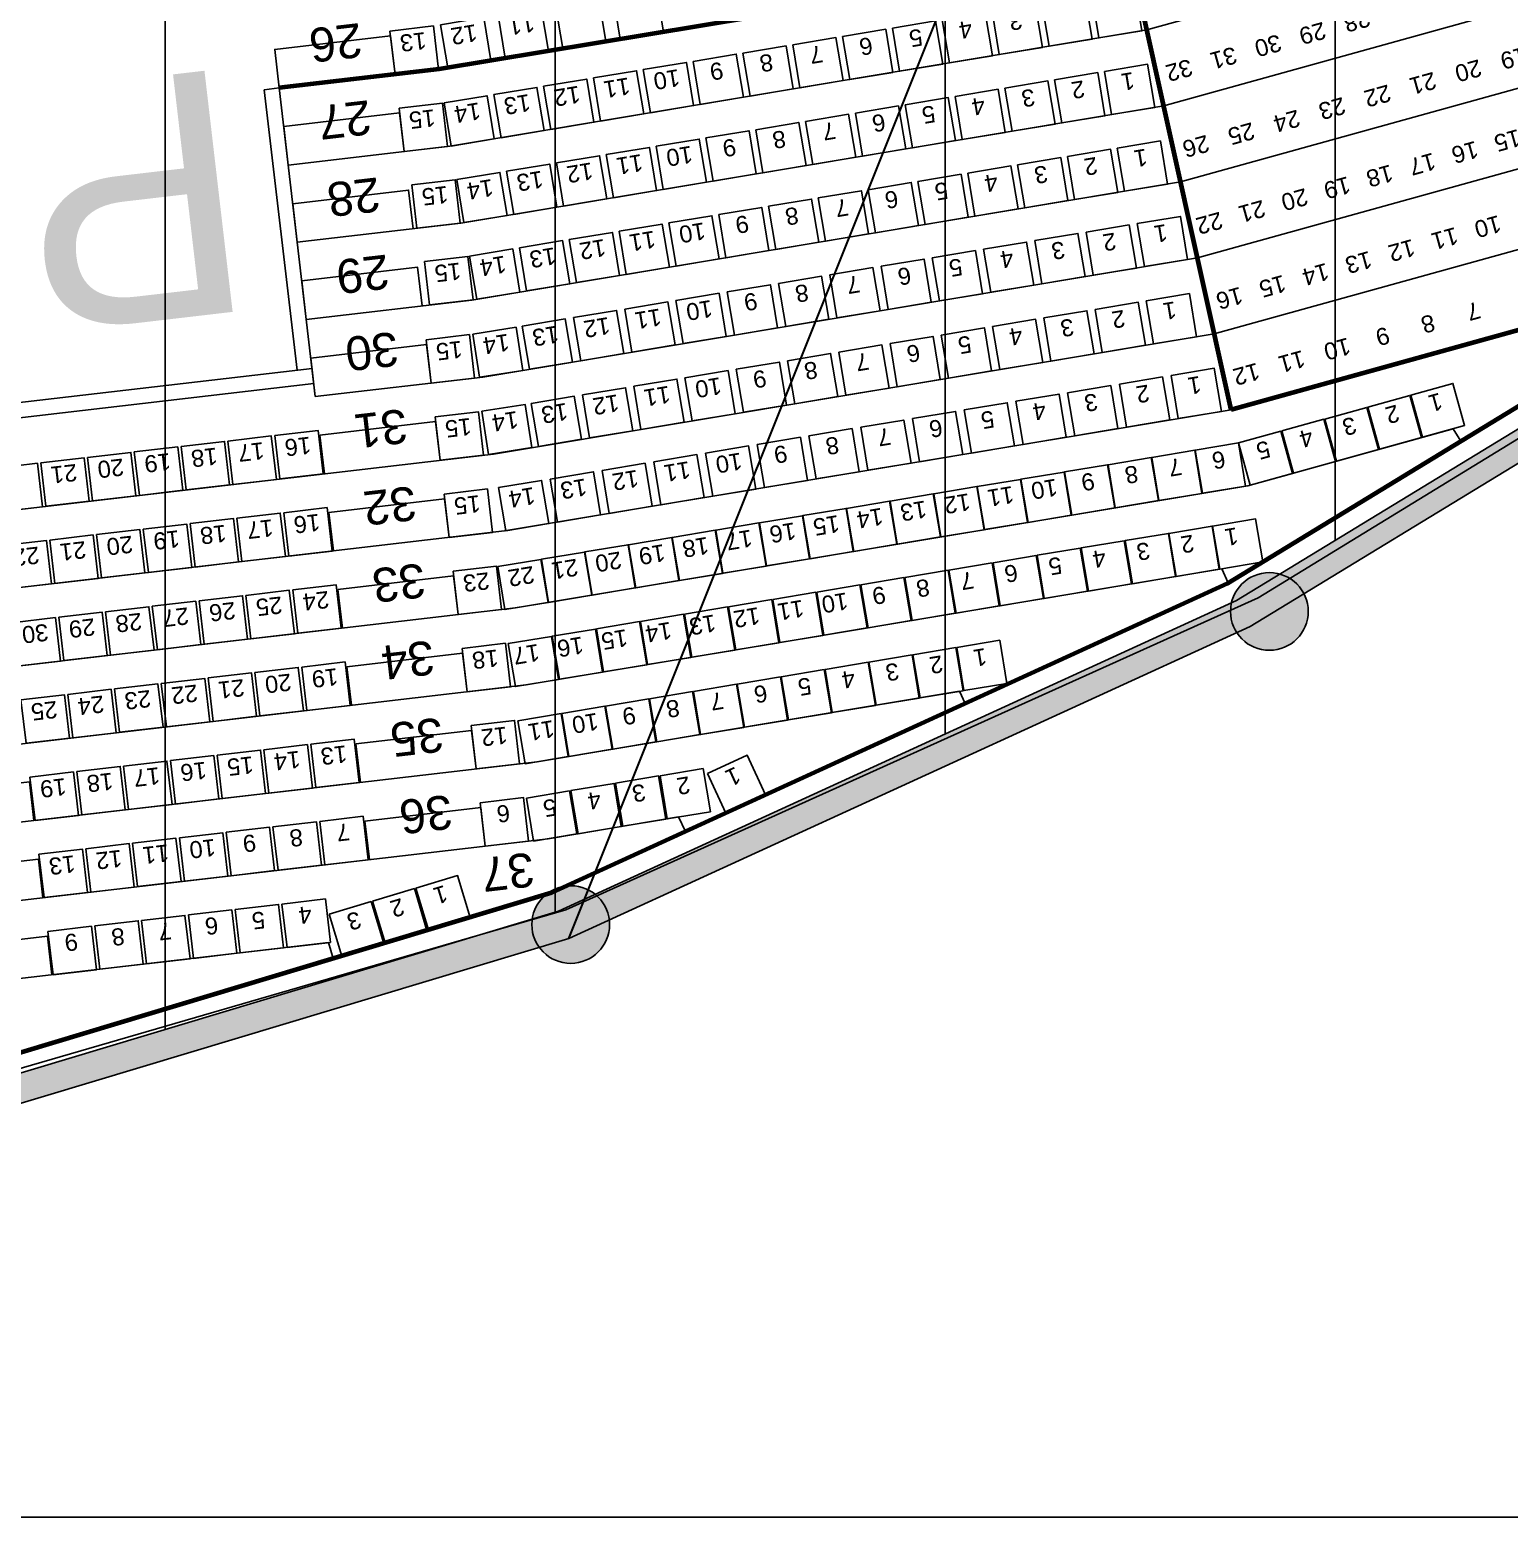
# Model space of a CAD drawing. Header units: millimetres. Extents: x -76108 to 202332, y 27411 to 140378.
# Drawn here: x 131409 to 146641, y 27411 to 42728 of the extents above; entities that cross this region are included whole.
import ezdxf
from ezdxf.enums import TextEntityAlignment as Align

# ---------------------------------------------------------------- set-up
doc = ezdxf.new("R2010")
doc.units = ezdxf.units.MM
doc.header["$LTSCALE"] = 100
doc.layers.get('0').update_dxf_attribs({"linetype": 'CONTINUOUS'})
for name, color, linetype in [('_insida yttervägg arena', 6, 'CONTINUOUS'), ('A-3312-EA-', 7, 'CONTINUOUS'), ('A-3312-FYLL', 7, 'CONTINUOUS'), ('A-3320-EA-', 3, 'CONTINUOUS'), ('A-3320-FYLL', 3, 'CONTINUOUS'), ('G-STOLAR_TELE_2', 3, 'CONTINUOUS'), ('LINOR_HÄNG', 40, 'CONTINUOUS'), ('N-RADER', 252, 'CONTINUOUS'), ('N-STOLNUMMER', 7, 'CONTINUOUS'), ('O-RADER', 252, 'CONTINUOUS'), ('O-RADNUMMER', 4, 'CONTINUOUS'), ('O-STOLAR', 1, 'CONTINUOUS'), ('O-STOLNUMMER', 7, 'CONTINUOUS'), ('O-TRAPPA', 254, 'CONTINUOUS'), ('P-RADER', 252, 'CONTINUOUS'), ('P-RADNUMMER', 4, 'CONTINUOUS'), ('P-STOLAR', 1, 'CONTINUOUS'), ('P-STOLNUMMER', 7, 'CONTINUOUS'), ('P-TRAPPA', 254, 'CONTINUOUS'), ('SEKTIONS_NR', 4, 'CONTINUOUS')]:
    doc.layers.add(name, color=color, linetype=linetype)
doc.layers.add('SEKTIONER', color=4, linetype='CONTINUOUS', lineweight=70)
doc.layers.add('SIDEDROP', color=7, linetype='CONTINUOUS', lineweight=30)
doc.styles.add('ARIAL', font='arial.ttf')

# ---------------------------------------------------------------- blocks, each defined once
blk = doc.blocks.new('*U36')
at = {"layer": 'G-STOLAR_TELE_2'}
blk.add_circle((0, 0), 400, dxfattribs=at)
blk = doc.blocks.new('*U37')
at = {"layer": 'G-STOLAR_TELE_2'}
blk.add_circle((0, 0), 400, dxfattribs=at)

msp = doc.modelspace()

# ---------------------------------------------------------------- hatches: boundary and pattern name
at = {"layer": 'A-3312-FYLL'}
msp.add_hatch(color=256, dxfattribs=at).paths.add_polyline_path([(129832.5, 31225.9), (136958.2, 33371), (143973.5, 36584.7), (150660, 40657.6), (157173.2, 45688.8), (161383.9, 49663.2), (161149.3, 49854.3), (157029.5, 45965.7), (150490.4, 40905.6), (143832.5, 36850.1), (136852, 33652.3), (129766.1, 31519.2), (122452.6, 30391.1), (118752.6, 30391.1), (115052.6, 30391.1), (107739.1, 31519.2), (100653.2, 33652.3), (93672.7, 36850.1), (87014.8, 40905.6), (80475.7, 45965.7), (76355.9, 49854.3), (76121.3, 49663.2), (80332, 45688.8), (86845.2, 40657.6), (93531.7, 36584.7), (100547, 33371), (107672.7, 31225.9), (115029.6, 30091.1), (118752.6, 30091.1), (122475.6, 30091.1)])
at = {"layer": 'A-3320-FYLL'}
for color, points in [(9, [(144571.5, 36738, 1), (143771.5, 36738, 1)]), (256, [(137378.7, 33514.5, 1), (136578.7, 33514.5, 1)])]:
    msp.add_hatch(color=color, dxfattribs=at).paths.add_polyline_path(points)

# ---------------------------------------------------------------- linework, layer by layer
at = {"color": 9}
msp.add_lwpolyline([(42980, 27411), (202332, 27411), (202332, 140378), (42980, 140378)], close=True, dxfattribs=at)
at = {"layer": '_insida yttervägg arena', "color": 9}
msp.add_lwpolyline([(150671.1, 40929), (144056.7, 36878.6), (136929.8, 33665.5), (129865.1, 31612.2), (122518.9, 30346.5), (115144.6, 30318.3), (107811.1, 31440.5), (100661.9, 33578.2), (93878.7, 36728.5), (87039.2, 40891.4), (80555.4, 45962.8), (76530.5, 49816.3), (77656.4, 50828.9), (74725.7, 54695.4)], dxfattribs=at)
at = {"layer": 'A-3312-EA-'}
for p, q in [((143832.5, 36850.1), (150490.4, 40905.6)), ((150660.7, 40658.1), (143973.5, 36584.7)), ((136852, 33652.3), (143832.5, 36850.1)), ((143973.5, 36584.7), (136958.2, 33371)), ((129766.1, 31519.2), (136852, 33652.3)), ((136958.2, 33371), (129832.5, 31225.9))]:
    msp.add_line(p, q, dxfattribs=at)
at = {"layer": 'LINOR_HÄNG'}
for p, q in [((132805.1, 135765.9), (132805.1, 32434.1)), ((136820.1, 134557.3), (136820.1, 33642.7)), ((140835.1, 132723), (140835.1, 35477)), ((144850.1, 130730.1), (144850.1, 37469.9))]:
    msp.add_line(p, q, dxfattribs=at)
at = {"layer": 'N-RADER'}
for p, q in [((149494.7, 44552.6), (142910.4, 42725.8)), ((149757.8, 43795.3), (143083.7, 41943.7)), ((150020.8, 43038.1), (143256.9, 41161.5)), ((150283.9, 42280.9), (143430.2, 40379.4)), ((150546.9, 41523.6), (143603.4, 39597.2)), ((143738.6, 37027), (150377.3, 41070.9)), ((148496.3, 40124.5), (143776.7, 38815.1))]:
    msp.add_line(p, q, dxfattribs=at)
at = {"layer": 'O-RADER'}
for p, q in [((142737.2, 43508), (135623.2, 42321.1)), ((135623.2, 42321.1), (133978.3, 42129))]:
    msp.add_line(p, q, dxfattribs=at)
at = {"layer": 'O-STOLAR'}
for points in [[(136822.6, 42977.4), (137266.4, 43051.4), (137340.5, 42607.6), (136896.6, 42533.5)], [(137414.4, 43076.1), (137858.3, 43150.2), (137932.3, 42706.3), (137488.5, 42632.3)], [(136230.8, 42878.6), (136674.6, 42952.7), (136748.7, 42508.8), (136304.8, 42434.8)], [(135118, 42715.1), (135564.9, 42767.3), (135617.1, 42320.4), (135170.2, 42268.2)], [(135638.9, 42779.9), (136082.8, 42854), (136156.9, 42410.1), (135713, 42336)]]:
    msp.add_lwpolyline(points, close=True, dxfattribs=at)
at = {"layer": 'O-TRAPPA'}
msp.add_lwpolyline([(135170.2, 42268.2), (135123.8, 42665.5), (133931.9, 42526.3), (133978.3, 42129)], dxfattribs=at)
at = {"layer": 'P-RADER'}
for p, q in [((142910.4, 42725.8), (135735.5, 41528.7)), ((143083.7, 41943.7), (135847.8, 40736.4)), ((135735.5, 41528.7), (134071.1, 41334.4)), ((135847.8, 40736.4), (134163.8, 40539.8)), ((135960.1, 39944.1), (134256.6, 39745.2)), ((136072.4, 39151.8), (134349.4, 38950.6)), ((136184.6, 38359.4), (129404.9, 37567.8)), ((136296.9, 37567.1), (129475.9, 36770.7)), ((136781.2, 33839.9), (143738.6, 37027)), ((136409.2, 36774.8), (129546.9, 35973.5)), ((136521.5, 35982.5), (129617.8, 35176.4)), ((140982.6, 35915.7), (136633.8, 35190.1)), ((136633.8, 35190.1), (129688.8, 34379.2)), ((138089.9, 34622), (138159, 34471.1)), ((129721.8, 31714.8), (136781.2, 33839.9)), ((134483.6, 33328.2), (129830.7, 32784.9)), ((134483.6, 33328.2), (134533.2, 33163.2))]:
    msp.add_line(p, q, dxfattribs=at)
at = {"layer": 'P-RADER', "color": 9}
for p, q in [((143256.9, 41161.5), (135960.1, 39944.1)), ((143430.2, 40379.4), (136072.4, 39151.8)), ((143603.4, 39597.2), (136184.6, 38359.4)), ((143776.7, 38815.1), (136296.9, 37567.1)), ((146064.5, 38619.6), (143949.9, 38032.9)), ((146064.5, 38619.6), (146142.6, 38491.4)), ((143949.9, 38032.9), (136409.2, 36774.8)), ((143680.9, 37177), (136521.5, 35982.5)), ((143680.9, 37177), (143747.7, 37031.2)), ((140982.6, 35915.7), (141039.9, 35790.8)), ((138089.9, 34622), (136746.1, 34397.8)), ((136746.1, 34397.8), (129759.8, 33582.1))]:
    msp.add_line(p, q, dxfattribs=at)
at = {"layer": 'P-STOLAR'}
for points in [[(141829.1, 43001.6), (142272.9, 43075.7), (142347, 42631.8), (141903.1, 42557.8)], [(142342, 43087.2), (142785.8, 43161.3), (142859.9, 42717.4), (142416, 42643.3)], [(140803.3, 42830.5), (141247.1, 42904.5), (141321.2, 42460.7), (140877.3, 42386.6)], [(141316.2, 42916), (141760, 42990.1), (141834.1, 42546.2), (141390.2, 42472.2)], [(140290.3, 42744.9), (140734.2, 42819), (140808.3, 42375.1), (140364.4, 42301)], [(139264.5, 42573.7), (139708.4, 42647.8), (139782.4, 42203.9), (139338.6, 42129.9)], [(139777.4, 42659.3), (140221.3, 42733.4), (140295.4, 42289.5), (139851.5, 42215.5)], [(138238.7, 42402.6), (138682.6, 42476.7), (138756.6, 42032.8), (138312.8, 41958.7)], [(138751.6, 42488.2), (139195.5, 42562.2), (139269.5, 42118.4), (138825.7, 42044.3)], [(137212.9, 42231.4), (137656.7, 42305.5), (137730.8, 41861.6), (137286.9, 41787.6)], [(137725.8, 42317), (138169.7, 42391.1), (138243.7, 41947.2), (137799.8, 41873.2)], [(141960.7, 42212.5), (142404.6, 42286.6), (142478.6, 41842.7), (142034.8, 41768.7)], [(142473.6, 42298.1), (142917.5, 42372.2), (142991.6, 41928.3), (142547.7, 41854.2)], [(136187.1, 42060.3), (136630.9, 42134.4), (136705, 41690.5), (136261.1, 41616.4)], [(136700, 42145.9), (137143.8, 42219.9), (137217.9, 41776.1), (136774, 41702)], [(141447.8, 42127), (141891.7, 42201), (141965.7, 41757.1), (141521.9, 41683.1)], [(135210.8, 41920.5), (135657.7, 41972.7), (135709.9, 41525.7), (135263, 41473.6)], [(135674.1, 41974.7), (136118, 42048.8), (136192.1, 41604.9), (135748.2, 41530.9)], [(140422, 41955.8), (140865.9, 42029.9), (140939.9, 41586), (140496.1, 41511.9)], [(140934.9, 42041.4), (141378.8, 42115.4), (141452.8, 41671.6), (141009, 41597.5)], [(139396.2, 41784.7), (139840, 41858.7), (139914.1, 41414.8), (139470.2, 41340.8)], [(139909.1, 41870.2), (140352.9, 41944.3), (140427, 41500.4), (139983.1, 41426.4)], [(138370.4, 41613.5), (138814.2, 41687.6), (138888.3, 41243.7), (138444.4, 41169.6)], [(138883.3, 41699.1), (139327.1, 41773.1), (139401.2, 41329.3), (138957.3, 41255.2)], [(137344.5, 41442.4), (137788.4, 41516.4), (137862.5, 41072.5), (137418.6, 40998.5)], [(137857.4, 41527.9), (138301.3, 41602), (138375.4, 41158.1), (137931.5, 41084.1)], [(142605.3, 41509), (143049.2, 41583.1), (143123.2, 41139.2), (142679.3, 41065.1)], [(136831.6, 41356.8), (137275.5, 41430.8), (137349.5, 40987), (136905.7, 40912.9)], [(141579.5, 41337.9), (142023.3, 41411.9), (142097.4, 40968.1), (141653.5, 40894)], [(142092.4, 41423.4), (142536.2, 41497.5), (142610.3, 41053.6), (142166.4, 40979.6)], [(135805.8, 41185.6), (136249.7, 41259.7), (136323.7, 40815.8), (135879.9, 40741.8)], [(136318.7, 41271.2), (136762.6, 41345.3), (136836.6, 40901.4), (136392.8, 40827.3)], [(140553.6, 41166.7), (140997.5, 41240.8), (141071.6, 40796.9), (140627.7, 40722.8)], [(141066.6, 41252.3), (141510.4, 41326.3), (141584.5, 40882.5), (141140.6, 40808.4)], [(135342.4, 41131.4), (135789.4, 41183.6), (135841.6, 40736.7), (135394.6, 40684.5)], [(139527.8, 40995.6), (139971.7, 41069.6), (140045.7, 40625.8), (139601.9, 40551.7)], [(140040.7, 41081.1), (140484.6, 41155.2), (140558.7, 40711.3), (140114.8, 40637.3)], [(138502, 40824.4), (138945.9, 40898.5), (139019.9, 40454.6), (138576.1, 40380.5)], [(139014.9, 40910), (139458.8, 40984), (139532.8, 40540.2), (139089, 40466.1)], [(137989.1, 40738.8), (138433, 40812.9), (138507, 40369), (138063.2, 40295)], [(136963.3, 40567.7), (137407.1, 40641.7), (137481.2, 40197.9), (137037.3, 40123.8)], [(137476.2, 40653.3), (137920.1, 40727.3), (137994.1, 40283.5), (137550.2, 40209.4)], [(141756.4, 40556.3), (142200.2, 40630.4), (142274.3, 40186.5), (141830.4, 40112.5)], [(142284.1, 40644.4), (142727.9, 40718.4), (142802, 40274.6), (142358.1, 40200.5)], [(135937.5, 40396.5), (136381.3, 40470.6), (136455.4, 40026.7), (136011.5, 39952.7)], [(136450.4, 40482.1), (136894.2, 40556.2), (136968.3, 40112.3), (136524.4, 40038.2)], [(140701, 40380.2), (141144.8, 40454.3), (141218.9, 40010.4), (140775, 39936.4)], [(141228.7, 40468.3), (141672.5, 40542.3), (141746.6, 40098.5), (141302.7, 40024.4)], [(135474.1, 40342.3), (135921, 40394.5), (135973.2, 39947.6), (135526.3, 39895.4)], [(140173.3, 40292.2), (140617.1, 40366.2), (140691.2, 39922.4), (140247.3, 39848.3)], [(139117.8, 40116.1), (139561.7, 40190.2), (139635.8, 39746.3), (139191.9, 39672.2)], [(139645.5, 40204.1), (140089.4, 40278.2), (140163.5, 39834.3), (139719.6, 39760.3)], [(138062.4, 39940), (138506.3, 40014.1), (138580.3, 39570.2), (138136.5, 39496.1)], [(138590.1, 40028.1), (139034, 40102.1), (139108.1, 39658.2), (138664.2, 39584.2)], [(137007, 39763.9), (137450.9, 39838), (137524.9, 39394.1), (137081.1, 39320.1)], [(137534.7, 39852), (137978.6, 39926), (138052.6, 39482.2), (137608.8, 39408.1)], [(141849, 39760.7), (142292.9, 39834.8), (142366.9, 39390.9), (141923, 39316.8)], [(142376.7, 39848.8), (142820.6, 39922.8), (142894.6, 39478.9), (142450.7, 39404.9)], [(136479.3, 39675.9), (136923.2, 39749.9), (136997.2, 39306.1), (136553.4, 39232)], [(141321.3, 39672.7), (141765.1, 39746.7), (141839.2, 39302.9), (141395.3, 39228.8)], [(135489.1, 39536.7), (135936.1, 39588.9), (135988.3, 39141.9), (135541.3, 39089.8)], [(135970.9, 39594.9), (136415.4, 39665.2), (136485.7, 39220.7), (136041.2, 39150.4)], [(140265.9, 39496.6), (140709.7, 39570.6), (140783.8, 39126.8), (140339.9, 39052.7)], [(140793.6, 39584.6), (141237.4, 39658.7), (141311.5, 39214.8), (140867.6, 39140.8)], [(139210.5, 39320.5), (139654.3, 39394.5), (139728.4, 38950.7), (139284.5, 38876.6)], [(139738.2, 39408.5), (140182, 39482.6), (140256.1, 39038.7), (139812.2, 38964.7)], [(138155, 39144.4), (138598.9, 39218.5), (138673, 38774.6), (138229.1, 38700.5)], [(138682.8, 39232.5), (139126.6, 39306.5), (139200.7, 38862.6), (138756.8, 38788.6)], [(137627.3, 39056.4), (138071.2, 39130.4), (138145.3, 38686.6), (137701.4, 38612.5)], [(142094.6, 38990.6), (142538.5, 39064.7), (142612.5, 38620.8), (142168.6, 38546.8)], [(142627.2, 39079.5), (143071.1, 39153.6), (143145.1, 38709.7), (142701.3, 38635.6)], [(136571.9, 38880.3), (137015.8, 38954.3), (137089.9, 38510.5), (136646, 38436.4)], [(137099.6, 38968.3), (137543.5, 39042.4), (137617.6, 38598.5), (137173.7, 38524.5)], [(141562, 38901.8), (142005.8, 38975.8), (142079.9, 38532), (141636, 38457.9)], [(135581.9, 38742.1), (136028.9, 38794.3), (136081, 38347.3), (135634.1, 38295.2)], [(136063.5, 38799.3), (136508, 38869.6), (136578.3, 38425.1), (136133.8, 38354.8)], [(140496.7, 38724), (140940.5, 38798.1), (141014.6, 38354.2), (140570.7, 38280.2)], [(141029.3, 38812.9), (141473.2, 38887), (141547.2, 38443.1), (141103.4, 38369)], [(133930.8, 38549.3), (134377.7, 38601.5), (134429.9, 38154.6), (133983, 38102.4)], [(139431.4, 38546.3), (139875.3, 38620.4), (139949.3, 38176.5), (139505.5, 38102.4)], [(139964, 38635.2), (140407.9, 38709.2), (140482, 38265.4), (140038.1, 38191.3)], [(132967.3, 38436.8), (133414.3, 38489), (133466.5, 38042.1), (133019.5, 37989.9)], [(133449.1, 38493.1), (133896, 38545.3), (133948.2, 38098.3), (133501.2, 38046.1)], [(138898.8, 38457.4), (139342.6, 38531.5), (139416.7, 38087.6), (138972.8, 38013.6)], [(131522.1, 38268.1), (131969.1, 38320.3), (132021.3, 37873.3), (131574.3, 37821.1)], [(132003.9, 38324.3), (132450.8, 38376.5), (132503, 37929.6), (132056.1, 37877.4)], [(132485.6, 38380.6), (132932.6, 38432.8), (132984.8, 37985.8), (132537.8, 37933.6)], [(137833.5, 38279.7), (138277.4, 38353.8), (138351.4, 37909.9), (137907.5, 37835.8)], [(138366.1, 38368.6), (138810, 38442.6), (138884, 37998.8), (138440.2, 37924.7)], [(142511, 38249), (142954.9, 38323.1), (143028.9, 37879.2), (142585.1, 37805.2)], [(142959.8, 38323.9), (143403.7, 38398), (143477.7, 37954.1), (143033.9, 37880.1)], [(131040.4, 38211.8), (131487.4, 38264), (131539.6, 37817.1), (131092.6, 37764.9)], [(136768.2, 38102), (137212.1, 38176), (137286.1, 37732.2), (136842.3, 37658.1)], [(137300.9, 38190.8), (137744.7, 38264.9), (137818.8, 37821), (137374.9, 37747)], [(141613.4, 38099.3), (142057.3, 38173.3), (142131.3, 37729.5), (141687.5, 37655.4)], [(142062.2, 38174.2), (142506.1, 38248.2), (142580.1, 37804.4), (142136.3, 37730.3)], [(135674.7, 37947.5), (136121.6, 37999.7), (136173.8, 37552.7), (135726.9, 37500.6)], [(136235.6, 38013.1), (136679.4, 38087.2), (136753.5, 37643.3), (136309.6, 37569.2)], [(140715.8, 37949.5), (141159.7, 38023.6), (141233.7, 37579.7), (140789.9, 37505.7)], [(141164.6, 38024.4), (141608.5, 38098.5), (141682.5, 37654.6), (141238.7, 37580.5)], [(139818.2, 37799.8), (140262.1, 37873.8), (140336.1, 37430), (139892.3, 37355.9)], [(140267, 37874.7), (140710.9, 37948.7), (140784.9, 37504.8), (140341.1, 37430.8)], [(133060.1, 37642.2), (133507.1, 37694.4), (133559.3, 37247.5), (133112.3, 37195.3)], [(133541.8, 37698.5), (133988.8, 37750.7), (134041, 37303.7), (133594, 37251.5)], [(134023.6, 37754.7), (134470.5, 37806.9), (134522.7, 37359.9), (134075.8, 37307.8)], [(138920.6, 37650), (139364.5, 37724.1), (139438.5, 37280.2), (138994.7, 37206.2)], [(139369.4, 37724.9), (139813.3, 37799), (139887.3, 37355.1), (139443.5, 37281)], [(132096.7, 37529.7), (132543.6, 37581.9), (132595.8, 37135), (132148.8, 37082.8)], [(132578.4, 37586), (133025.3, 37638.2), (133077.5, 37191.2), (132630.6, 37139)], [(138023, 37500.3), (138466.9, 37574.3), (138541, 37130.5), (138097.1, 37056.4)], [(138471.8, 37575.1), (138915.7, 37649.2), (138989.8, 37205.3), (138545.9, 37131.3)], [(142687.7, 37467.5), (143131.6, 37541.5), (143205.6, 37097.7), (142761.8, 37023.6)], [(143137.4, 37542.5), (143581.2, 37616.5), (143655.3, 37172.7), (143211.4, 37098.6)], [(131133.2, 37417.2), (131580.2, 37469.4), (131632.4, 37022.5), (131185.4, 36970.3)], [(131614.9, 37473.5), (132061.9, 37525.7), (132114.1, 37078.7), (131667.1, 37026.5)], [(137125.4, 37350.5), (137569.3, 37424.6), (137643.4, 36980.7), (137199.5, 36906.6)], [(137574.2, 37425.4), (138018.1, 37499.4), (138092.2, 37055.6), (137648.3, 36981.5)], [(141780.3, 37316.1), (142224.1, 37390.1), (142298.2, 36946.3), (141854.3, 36872.2)], [(142234, 37391.8), (142677.8, 37465.8), (142751.9, 37022), (142308, 36947.9)], [(136227.8, 37200.8), (136671.7, 37274.8), (136745.8, 36830.9), (136301.9, 36756.9)], [(136676.6, 37275.6), (137120.5, 37349.7), (137194.6, 36905.8), (136750.7, 36831.8)], [(140872.8, 37164.7), (141316.7, 37238.7), (141390.7, 36794.9), (140946.9, 36720.8)], [(141326.5, 37240.4), (141770.4, 37314.4), (141844.4, 36870.6), (141400.6, 36796.5)], [(135767.5, 37152.9), (136214.4, 37205.1), (136266.6, 36758.1), (135819.6, 36706)], [(139965.3, 37013.3), (140409.2, 37087.3), (140483.3, 36643.5), (140039.4, 36569.4)], [(140419.1, 37089), (140862.9, 37163), (140937, 36719.2), (140493.1, 36645.1)], [(133634.6, 36903.9), (134081.6, 36956.1), (134133.8, 36509.1), (133686.8, 36456.9)], [(134116.3, 36960.1), (134563.3, 37012.3), (134615.5, 36565.3), (134168.5, 36513.2)], [(139057.9, 36861.9), (139501.8, 36935.9), (139575.8, 36492.1), (139131.9, 36418)], [(139511.6, 36937.6), (139955.5, 37011.6), (140029.5, 36567.8), (139585.7, 36493.7)], [(132189.4, 36735.1), (132636.4, 36787.3), (132688.6, 36340.4), (132241.6, 36288.2)], [(132671.2, 36791.4), (133118.1, 36843.6), (133170.3, 36396.6), (132723.4, 36344.4)], [(133152.9, 36847.6), (133599.9, 36899.8), (133652, 36452.9), (133205.1, 36400.7)], [(138150.4, 36710.5), (138594.3, 36784.5), (138668.3, 36340.7), (138224.5, 36266.6)], [(138604.2, 36786.2), (139048, 36860.2), (139122.1, 36416.4), (138678.2, 36342.3)], [(131226, 36622.6), (131672.9, 36674.8), (131725.1, 36227.9), (131278.2, 36175.7)], [(131707.7, 36678.9), (132154.7, 36731.1), (132206.9, 36284.1), (131759.9, 36231.9)], [(137243, 36559.1), (137686.8, 36633.1), (137760.9, 36189.3), (137317, 36115.2)], [(137696.7, 36634.8), (138140.6, 36708.8), (138214.6, 36265), (137770.8, 36190.9)], [(136335.5, 36407.7), (136779.4, 36481.7), (136853.4, 36037.8), (136409.6, 35963.8)], [(136789.2, 36483.4), (137233.1, 36557.4), (137307.2, 36113.5), (136863.3, 36039.5)], [(135860.2, 36358.3), (136307.2, 36410.5), (136359.4, 35963.5), (135912.4, 35911.3)], [(140500.5, 36291.5), (140944.4, 36365.6), (141018.4, 35921.7), (140574.6, 35847.6)], [(140952.3, 36366.9), (141396.1, 36440.9), (141470.2, 35997.1), (141026.3, 35923)], [(133727.4, 36109.3), (134174.4, 36161.5), (134226.6, 35714.5), (133779.6, 35662.3)], [(134209.1, 36165.5), (134656.1, 36217.7), (134708.3, 35770.7), (134261.3, 35718.6)], [(139597, 36140.8), (140040.9, 36214.8), (140114.9, 35770.9), (139671.1, 35696.9)], [(140048.8, 36216.1), (140492.6, 36290.2), (140566.7, 35846.3), (140122.8, 35772.3)], [(132763.9, 35996.8), (133210.9, 36049), (133263.1, 35602), (132816.1, 35549.8)], [(133245.7, 36053), (133692.6, 36105.2), (133744.8, 35658.2), (133297.9, 35606.1)], [(138693.5, 35990), (139137.4, 36064.1), (139211.4, 35620.2), (138767.6, 35546.1)], [(139145.3, 36065.4), (139589.1, 36139.4), (139663.2, 35695.6), (139219.3, 35621.5)], [(131318.8, 35828), (131765.7, 35880.2), (131817.9, 35433.3), (131371, 35381.1)], [(131800.5, 35884.3), (132247.5, 35936.5), (132299.6, 35489.5), (131852.7, 35437.3)], [(132282.2, 35940.5), (132729.2, 35992.7), (132781.4, 35545.8), (132334.4, 35493.6)], [(137790, 35839.3), (138233.9, 35913.3), (138307.9, 35469.5), (137864, 35395.4)], [(138241.7, 35914.6), (138685.6, 35988.7), (138759.7, 35544.8), (138315.8, 35470.8)], [(136886.5, 35688.5), (137330.3, 35762.6), (137404.4, 35318.7), (136960.5, 35244.7)], [(137338.2, 35763.9), (137782.1, 35837.9), (137856.2, 35394.1), (137412.3, 35320)], [(135953, 35563.7), (136400, 35615.9), (136452.2, 35168.9), (136005.2, 35116.7)], [(136434.7, 35613.2), (136878.6, 35687.2), (136952.6, 35243.3), (136508.8, 35169.3)], [(134301.9, 35370.9), (134748.9, 35423.1), (134801.1, 34976.1), (134354.1, 34924)], [(132856.7, 35202.2), (133303.7, 35254.4), (133355.9, 34807.4), (132908.9, 34755.2)], [(133338.5, 35258.4), (133785.4, 35310.6), (133837.6, 34863.6), (133390.6, 34811.5)], [(133820.2, 35314.7), (134267.1, 35366.9), (134319.3, 34919.9), (133872.4, 34867.7)], [(138387.7, 35070.8), (138796.9, 35258.2), (138984.3, 34849.1), (138575.2, 34661.7)], [(131411.5, 35033.4), (131858.5, 35085.6), (131910.7, 34638.7), (131463.7, 34586.5)], [(131893.3, 35089.7), (132340.2, 35141.9), (132392.4, 34694.9), (131945.5, 34642.7)], [(132375, 35145.9), (132822, 35198.1), (132874.2, 34751.1), (132427.2, 34699)], [(137898.1, 35046.3), (138342, 35120.3), (138416.1, 34676.4), (137972.2, 34602.4)], [(136980.8, 34893.2), (137424.7, 34967.3), (137498.7, 34523.4), (137054.9, 34449.3)], [(137439.5, 34969.7), (137883.3, 35043.8), (137957.4, 34599.9), (137513.5, 34525.9)], [(136045.8, 34769.1), (136492.8, 34821.3), (136545, 34374.3), (136098, 34322.1)], [(134394.7, 34576.3), (134841.7, 34628.5), (134893.8, 34181.5), (134446.9, 34129.4)], [(133431.2, 34463.8), (133878.2, 34516), (133930.4, 34069), (133483.4, 34016.9)], [(133913, 34520.1), (134359.9, 34572.3), (134412.1, 34125.3), (133965.2, 34073.1)], [(131986.1, 34295.1), (132433, 34347.3), (132485.2, 33900.3), (132038.2, 33848.1)], [(132467.8, 34351.3), (132914.7, 34403.5), (132966.9, 33956.5), (132520, 33904.4)], [(132949.5, 34407.6), (133396.5, 34459.8), (133448.7, 34012.8), (133001.7, 33960.6)], [(131504.3, 34238.8), (131951.3, 34291), (132003.5, 33844), (131556.5, 33791.9)], [(135383.7, 33889.1), (135814.6, 34018.8), (135944.3, 33587.9), (135513.4, 33458.2)], [(134938.4, 33755.1), (135369.3, 33884.8), (135499, 33453.9), (135068.1, 33324.2)], [(133524, 33669.2), (133971, 33721.4), (134023.2, 33274.4), (133576.2, 33222.3)], [(134005.7, 33725.5), (134452.7, 33777.7), (134504.9, 33330.7), (134057.9, 33278.5)], [(134493.2, 33621), (134924.1, 33750.8), (135053.8, 33319.9), (134622.9, 33190.1)], [(132078.8, 33500.5), (132525.8, 33552.7), (132578, 33105.7), (132131, 33053.5)], [(132560.6, 33556.7), (133007.5, 33608.9), (133059.7, 33161.9), (132612.8, 33109.8)], [(133042.3, 33613), (133489.3, 33665.2), (133541.4, 33218.2), (133094.5, 33166)], [(131597.1, 33444.2), (132044.1, 33496.4), (132096.3, 33049.4), (131649.3, 32997.3)]]:
    msp.add_lwpolyline(points, close=True, dxfattribs=at)
at = {"layer": 'P-STOLAR', "color": 9}
for points in [[(142811.8, 40732.4), (143255.6, 40806.5), (143329.7, 40362.6), (142885.8, 40288.5)], [(142904.4, 39936.8), (143348.3, 40010.9), (143422.3, 39567), (142978.5, 39492.9)], [(143159.9, 39168.4), (143603.7, 39242.4), (143677.8, 38798.6), (143233.9, 38724.5)], [(145628, 38965.5), (146061.6, 39085.8), (146181.9, 38652.2), (145748.3, 38531.9)], [(145184.8, 38842.5), (145618.4, 38962.8), (145738.7, 38529.2), (145305.1, 38408.9)], [(144741.5, 38719.5), (145175.1, 38839.8), (145295.4, 38406.2), (144861.8, 38285.9)], [(144298.2, 38596.5), (144731.9, 38716.8), (144852.2, 38283.2), (144418.6, 38162.9)], [(143408.6, 38398.8), (143852.5, 38472.9), (143926.5, 38029), (143482.6, 37954.9)], [(143855, 38473.6), (144288.6, 38593.9), (144408.9, 38160.2), (143975.3, 38039.9)], [(143585.8, 37617.3), (144029.7, 37691.4), (144103.7, 37247.5), (143659.9, 37173.4)], [(136522.2, 34816.7), (136966, 34890.7), (137040.1, 34446.9), (136596.2, 34372.8)]]:
    msp.add_lwpolyline(points, close=True, dxfattribs=at)
at = {"layer": 'P-TRAPPA'}
for p, q in [((133978.3, 42129), (133824.3, 42111)), ((134349.4, 38950.6), (133978.3, 42129)), ((134161.7, 39221.8), (133824.3, 42111)), ((134315.6, 39239.8), (130953.8, 38847.3)), ((134333.6, 39085.8), (130971.8, 38693.3))]:
    msp.add_line(p, q, dxfattribs=at)
for points in [[(135263, 41473.6), (135216.6, 41870.9), (134024.7, 41731.7), (134071.1, 41334.4)], [(135355.7, 40679), (135309.3, 41076.3), (134117.4, 40937.1), (134163.8, 40539.8)], [(135448.5, 39884.4), (135402.1, 40281.7), (134210.2, 40142.5), (134256.6, 39745.2)], [(135541.3, 39089.8), (135494.9, 39487.1), (134303, 39347.9), (134349.4, 38950.6)], [(135634.1, 38295.2), (135587.7, 38692.5), (134395.8, 38553.3), (134442.2, 38156)], [(135726.9, 37500.6), (135680.5, 37897.9), (134488.6, 37758.7), (134535, 37361.4)], [(135819.6, 36706), (135773.3, 37103.3), (134581.4, 36964.1), (134627.7, 36566.8)], [(135912.4, 35911.3), (135866, 36308.6), (134674.1, 36169.5), (134720.5, 35772.2)], [(136005.2, 35116.7), (135958.8, 35514), (134766.9, 35374.9), (134813.3, 34977.6)], [(131451.5, 34585), (131405.1, 34982.3), (130213.2, 34843.2), (130259.6, 34445.9)], [(136098, 34322.1), (136051.6, 34719.4), (134859.7, 34580.3), (134906.1, 34183)], [(131544.3, 33790.4), (131497.9, 34187.7), (130306, 34048.6), (130352.4, 33651.3)], [(131637, 32995.8), (131590.7, 33393.1), (130398.8, 33254), (130445.1, 32856.7)]]:
    msp.add_lwpolyline(points, dxfattribs=at)
at = {"layer": 'SEKTIONER'}
for p, q in [((143776.7, 38815.1), (139007.2, 60348.2)), ((142737.2, 43508), (135623.2, 42321.1)), ((135623.2, 42321.1), (133978.3, 42129)), ((149097.3, 40291.2), (143776.7, 38815.1))]:
    msp.add_line(p, q, dxfattribs=at)
msp.add_lwpolyline([(160992.9, 49981.7), (156933.6, 46150.2), (150377.3, 41070.9), (143738.6, 37027), (136781.2, 33839.9), (129721.8, 31714.8), (122531, 30605.5)], dxfattribs=at)
at = {"layer": 'SIDEDROP'}
msp.add_line((136958.2, 33371), (167356.8, 109336.2), dxfattribs=at)

# ---------------------------------------------------------------- block references
at = {"layer": 'A-3320-EA-', "color": 9}
msp.add_blockref('*U37', (144171.5, 36738), dxfattribs=at)
at = {"layer": 'A-3320-EA-'}
msp.add_blockref('*U36', (136978.7, 33514.5), dxfattribs=at)

# ---------------------------------------------------------------- texts
at = {"layer": 'N-STOLNUMMER', "color": 9, "style": 'ARIAL'}
for s, p in [('28', (145036.4, 42952.4)), ('29', (144578.7, 42825.4)), ('30', (144121, 42698.5)), ('31', (143663.3, 42571.5)), ('32', (143205.6, 42444.5)), ('22', (145248.2, 42181)), ('23', (144780.9, 42051.3)), ('24', (144313.5, 41921.7)), ('25', (143846.2, 41792)), ('26', (143378.8, 41662.3)), ('17', (145709.6, 41478.8)), ('19', (144832.7, 41235.5)), ('18', (145271.1, 41357.1)), ('20', (144394.3, 41113.8)), ('21', (143955.8, 40992.2)), ('22', (143517.4, 40870.6)), ('11', (145940.6, 40712.6)), ('13', (145054.1, 40466.7)), ('12', (145497.4, 40589.7)), ('14', (144610.9, 40343.7)), ('15', (144167.6, 40220.7)), ('16', (143724.3, 40097.8)), ('7', (146235.3, 39964.2)), ('8', (145767.9, 39834.5)), ('10', (144833.3, 39575.2)), ('9', (145300.6, 39704.9)), ('11', (144365.9, 39445.5)), ('12', (143898.6, 39315.9))]:
    msp.add_text(s, height=175, rotation=195.50621, dxfattribs=at).set_placement(p, align=Align.BOTTOM_CENTER)
at = {"layer": 'N-STOLNUMMER', "style": 'ARIAL'}
for s, p in [('19', (146650.3, 42570)), ('21', (145715.6, 42310.6)), ('20', (146182.9, 42440.3)), ('15', (146586.5, 41722)), ('16', (146148, 41600.4)), ('10', (146383.9, 40835.6))]:
    msp.add_text(s, height=175, rotation=195.50621, dxfattribs=at).set_placement(p, align=Align.BOTTOM_CENTER)
at = {"layer": 'O-RADNUMMER', "style": 'ARIAL'}
msp.add_text('26', height=350, rotation=186.65999, dxfattribs=at).set_placement((134809.8, 42798.5))
at = {"layer": 'O-STOLNUMMER', "style": 'ARIAL'}
for s, rotation, p in [('12', 189.47212, (135857.6, 42816.4)), ('11', 189.47212, (136449.4, 42915.1)), ('13', 186.65999, (135341.5, 42741.2))]:
    msp.add_text(s, height=175, rotation=rotation, dxfattribs=at).set_placement(p, align=Align.BOTTOM_CENTER)
at = {"layer": 'P-RADNUMMER', "style": 'ARIAL'}
for s, p in [('27', (134902.6, 42003.9)), ('28', (134995.3, 41209.3)), ('29', (135088.1, 40414.7)), ('30', (135180.9, 39620.1)), ('31', (135273.7, 38825.5)), ('32', (135366.5, 38030.9)), ('33', (135459.3, 37236.3)), ('34', (135552, 36441.7)), ('35', (135644.8, 35647.1)), ('36', (135737.6, 34852.5)), ('37', (136580.6, 34258.6))]:
    msp.add_text(s, height=350, rotation=186.65999, dxfattribs=at).set_placement(p)
at = {"layer": 'P-STOLNUMMER', "style": 'ARIAL'}
for s, rotation, p in [('3', 189.47212, (141534.8, 42952.5)), ('5', 189.47212, (140509, 42781.4)), ('4', 189.47212, (141021.9, 42866.9)), ('6', 189.47212, (139996, 42695.8)), ('8', 189.47212, (138970.2, 42524.6)), ('7', 189.47212, (139483.1, 42610.2)), ('10', 189.47212, (137944.4, 42353.5)), ('9', 189.47212, (138457.3, 42439.1)), ('1', 189.47212, (142692.3, 42334.6)), ('12', 189.47212, (136918.6, 42182.3)), ('11', 189.47212, (137431.5, 42267.9)), ('2', 189.47212, (142179.3, 42249)), ('14', 189.47212, (135892.8, 42011.2)), ('13', 189.47212, (136405.7, 42096.8)), ('4', 189.47212, (141153.5, 42077.9)), ('3', 189.47212, (141666.4, 42163.4)), ('15', 186.65999, (135434.2, 41946.6)), ('6', 189.47212, (140127.7, 41906.7)), ('5', 189.47212, (140640.6, 41992.3)), ('8', 189.47212, (139101.9, 41735.6)), ('7', 189.47212, (139614.8, 41821.1)), ('10', 189.47212, (138076.1, 41564.4)), ('9', 189.47212, (138589, 41650)), ('12', 189.47212, (137050.2, 41393.3)), ('11', 189.47212, (137563.2, 41478.8)), ('2', 189.47212, (142311, 41459.9)), ('1', 189.47212, (142823.9, 41545.5)), ('13', 189.47212, (136537.3, 41307.7)), ('4', 189.47212, (141285.2, 41288.8)), ('3', 189.47212, (141798.1, 41374.3)), ('15', 186.65999, (135565.9, 41157.5)), ('14', 189.47212, (136024.4, 41222.1)), ('6', 189.47212, (140259.4, 41117.6)), ('5', 189.47212, (140772.3, 41203.2)), ('8', 189.47212, (139233.5, 40946.5)), ('7', 189.47212, (139746.4, 41032)), ('9', 189.47212, (138720.6, 40860.9)), ('11', 189.47212, (137694.8, 40689.7)), ('10', 189.47212, (138207.7, 40775.3)), ('2', 189.47212, (142502.7, 40680.8)), ('1', 189.47212, (143030.4, 40768.9)), ('13', 189.47212, (136669, 40518.6)), ('12', 189.47212, (137181.9, 40604.2)), ('4', 189.47212, (141447.3, 40504.7)), ('3', 189.47212, (141975, 40592.8)), ('15', 186.65999, (135697.6, 40368.4)), ('14', 189.47212, (136156.1, 40433)), ('5', 189.47212, (140919.6, 40416.7)), ('7', 189.47212, (139864.2, 40240.6)), ('6', 189.47212, (140391.9, 40328.7)), ('9', 189.47212, (138808.8, 40064.5)), ('8', 189.47212, (139336.5, 40152.6)), ('11', 189.47212, (137753.3, 39888.4)), ('10', 189.47212, (138281, 39976.5)), ('2', 189.47212, (142595.3, 39885.2)), ('1', 189.47212, (143123, 39973.3)), ('13', 189.47212, (136697.9, 39712.4)), ('12', 189.47212, (137225.6, 39800.4)), ('3', 189.47212, (142067.6, 39797.2)), ('15', 186.65999, (135712.6, 39562.8)), ('14', 188.98424, (136189.8, 39629.5)), ('5', 189.47212, (141012.2, 39621.1)), ('4', 189.47212, (141539.9, 39709.1)), ('7', 189.47212, (139956.8, 39445)), ('6', 189.47212, (140484.5, 39533.1)), ('9', 189.47212, (138901.4, 39268.9)), ('8', 189.47212, (139429.1, 39357)), ('11', 189.47212, (137846, 39092.8)), ('10', 189.47212, (138373.7, 39180.9)), ('2', 189.47212, (142845.8, 39116)), ('1', 189.47212, (143378.5, 39204.8)), ('12', 189.47212, (137318.3, 39004.8)), ('3', 189.47212, (142313.2, 39027.1)), ('14', 188.98424, (136282.5, 38833.9)), ('13', 189.47212, (136790.5, 38916.8)), ('5', 189.47212, (141247.9, 38849.4)), ('4', 189.47212, (141780.6, 38938.2)), ('15', 186.65999, (135805.4, 38768.2)), ('7', 189.47212, (140182.7, 38671.6)), ('6', 189.47212, (140715.3, 38760.5)), ('17', 186.65999, (133672.5, 38519.2)), ('16', 186.65999, (134154.3, 38575.4)), ('9', 189.47212, (139117.4, 38493.9)), ('8', 189.47212, (139650, 38582.8)), ('20', 186.65999, (132227.4, 38350.4)), ('19', 186.65999, (132709.1, 38406.7)), ('18', 186.65999, (133190.8, 38462.9)), ('10', 189.47212, (138584.7, 38405)), ('7', 189.47212, (143178.4, 38360.4)), ('6', 189.47212, (143627.2, 38435.3)), ('21', 186.65999, (131745.6, 38294.2)), ('12', 189.47212, (137519.5, 38227.3)), ('11', 189.47212, (138052.1, 38316.2)), ('9', 189.47212, (142280.8, 38210.6)), ('8', 189.47212, (142729.6, 38285.5)), ('14', 189.47212, (136454.2, 38049.6)), ('13', 189.47212, (136986.8, 38138.4)), ('11', 189.47212, (141383.2, 38060.9)), ('10', 189.47212, (141832, 38135.8)), ('15', 186.65999, (135898.2, 37973.6)), ('13', 189.47212, (140485.6, 37911.1)), ('12', 189.47212, (140934.4, 37986)), ('17', 186.65999, (133765.3, 37724.6)), ('16', 186.65999, (134247, 37780.8)), ('15', 189.47212, (139588, 37761.4)), ('14', 189.47212, (140036.8, 37836.3)), ('19', 186.65999, (132801.9, 37612.1)), ('18', 186.65999, (133283.6, 37668.3)), ('17', 189.47212, (138690.4, 37611.6)), ('16', 189.47212, (139139.2, 37686.5)), ('2', 189.47212, (143305.1, 37570.5)), ('22', 186.65999, (131356.7, 37443.3)), ('21', 186.65999, (131838.4, 37499.6)), ('20', 186.65999, (132320.1, 37555.8)), ('19', 189.47212, (137792.9, 37461.9)), ('18', 189.47212, (138241.7, 37536.7)), ('3', 189.47212, (142851.4, 37494.8)), ('21', 189.47212, (136895.3, 37312.1)), ('20', 189.47212, (137344.1, 37387)), ('6', 189.47212, (141490.2, 37267.7)), ('5', 189.47212, (141943.9, 37343.4)), ('4', 189.47212, (142397.7, 37419.1)), ('23', 186.65999, (135990.9, 37179)), ('22', 189.47212, (136446.5, 37237.2)), ('8', 189.47212, (140582.8, 37116.3)), ('7', 189.47212, (141036.5, 37192)), ('24', 186.65999, (134339.8, 36986.2)), ('10', 189.47212, (139675.3, 36964.9)), ('9', 189.47212, (140129, 37040.6)), ('27', 186.65999, (132894.6, 36817.5)), ('26', 186.65999, (133376.4, 36873.7)), ('25', 186.65999, (133858.1, 36930)), ('12', 189.47212, (138767.9, 36813.5)), ('11', 189.47212, (139221.6, 36889.2)), ('30', 186.65999, (131449.5, 36648.7)), ('29', 186.65999, (131931.2, 36705)), ('28', 186.65999, (132412.9, 36761.2)), ('14', 189.47212, (137860.4, 36662.1)), ('13', 189.47212, (138314.1, 36737.8)), ('16', 189.47212, (136952.9, 36510.7)), ('15', 189.47212, (137406.7, 36586.4)), ('18', 186.65999, (136083.7, 36384.4)), ('17', 189.47212, (136499.2, 36435)), ('1', 189.47212, (141170.9, 36403.3)), ('19', 186.65999, (134432.6, 36191.6)), ('3', 189.47212, (140267.4, 36252.6)), ('2', 189.47212, (140719.1, 36328)), ('21', 186.65999, (133469.2, 36079.1)), ('20', 186.65999, (133950.9, 36135.4)), ('5', 189.47212, (139363.9, 36101.9)), ('4', 189.47212, (139815.6, 36177.2)), ('24', 186.65999, (132024, 35910.4)), ('23', 186.65999, (132505.7, 35966.6)), ('22', 186.65999, (132987.4, 36022.9)), ('7', 189.47212, (138460.4, 35951.1)), ('6', 189.47212, (138912.1, 36026.5)), ('25', 186.65999, (131542.2, 35854.1)), ('10', 189.47212, (137105.1, 35725)), ('9', 189.47212, (137556.8, 35800.4)), ('8', 189.47212, (138008.6, 35875.7)), ('12', 186.65999, (136176.5, 35589.8)), ('11', 189.47212, (136653.3, 35649.6)), ('15', 186.65999, (133561.9, 35284.5)), ('14', 186.65999, (134043.7, 35340.8)), ('13', 186.65999, (134525.4, 35397)), ('18', 186.65999, (132116.8, 35115.8)), ('17', 186.65999, (132598.5, 35172)), ('16', 186.65999, (133080.2, 35228.3)), ('1', 204.61222, (138592.3, 35164.5)), ('19', 186.65999, (131635, 35059.5)), ('3', 189.47212, (137658.1, 35006.2)), ('2', 189.47212, (138116.8, 35082.7)), ('5', 189.47212, (136740.8, 34853.2)), ('4', 189.47212, (137199.4, 34929.7)), ('6', 186.65999, (136269.3, 34795.2)), ('8', 186.65999, (134136.4, 34546.2)), ('7', 186.65999, (134618.2, 34602.4)), ('11', 186.65999, (132691.3, 34377.4)), ('10', 186.65999, (133173, 34433.7)), ('9', 186.65999, (133654.7, 34489.9)), ('13', 186.65999, (131727.8, 34264.9)), ('12', 186.65999, (132209.5, 34321.2)), ('1', 196.75366, (135599.1, 33954)), ('4', 186.65999, (134229.2, 33751.6)), ('2', 196.75366, (135153.9, 33819.9)), ('6', 186.65999, (133265.8, 33639.1)), ('5', 186.65999, (133747.5, 33695.3)), ('3', 196.75366, (134708.6, 33685.9)), ('9', 186.65999, (131820.6, 33470.3)), ('8', 186.65999, (132302.3, 33526.6)), ('7', 186.65999, (132784, 33582.8))]:
    msp.add_text(s, height=175, rotation=rotation, dxfattribs=at).set_placement(p, align=Align.BOTTOM_CENTER)
at = {"layer": 'P-STOLNUMMER', "color": 9, "style": 'ARIAL'}
for s, rotation, p in [('1', 195.50621, (145844.8, 39025.6)), ('2', 195.50621, (145401.6, 38902.6)), ('4', 195.50621, (144515.1, 38656.7)), ('3', 195.50621, (144958.3, 38779.7)), ('5', 195.50621, (144071.8, 38533.7)), ('1', 189.47212, (143758.9, 37646.2))]:
    msp.add_text(s, height=175, rotation=rotation, dxfattribs=at).set_placement(p, align=Align.BOTTOM_CENTER)
at = {"layer": 'SEKTIONS_NR', "style": 'ARIAL'}
msp.add_text('P', height=2500, rotation=186.66, dxfattribs=at).set_placement((133492.5, 42339.2))

doc.saveas('drawing.dxf')
